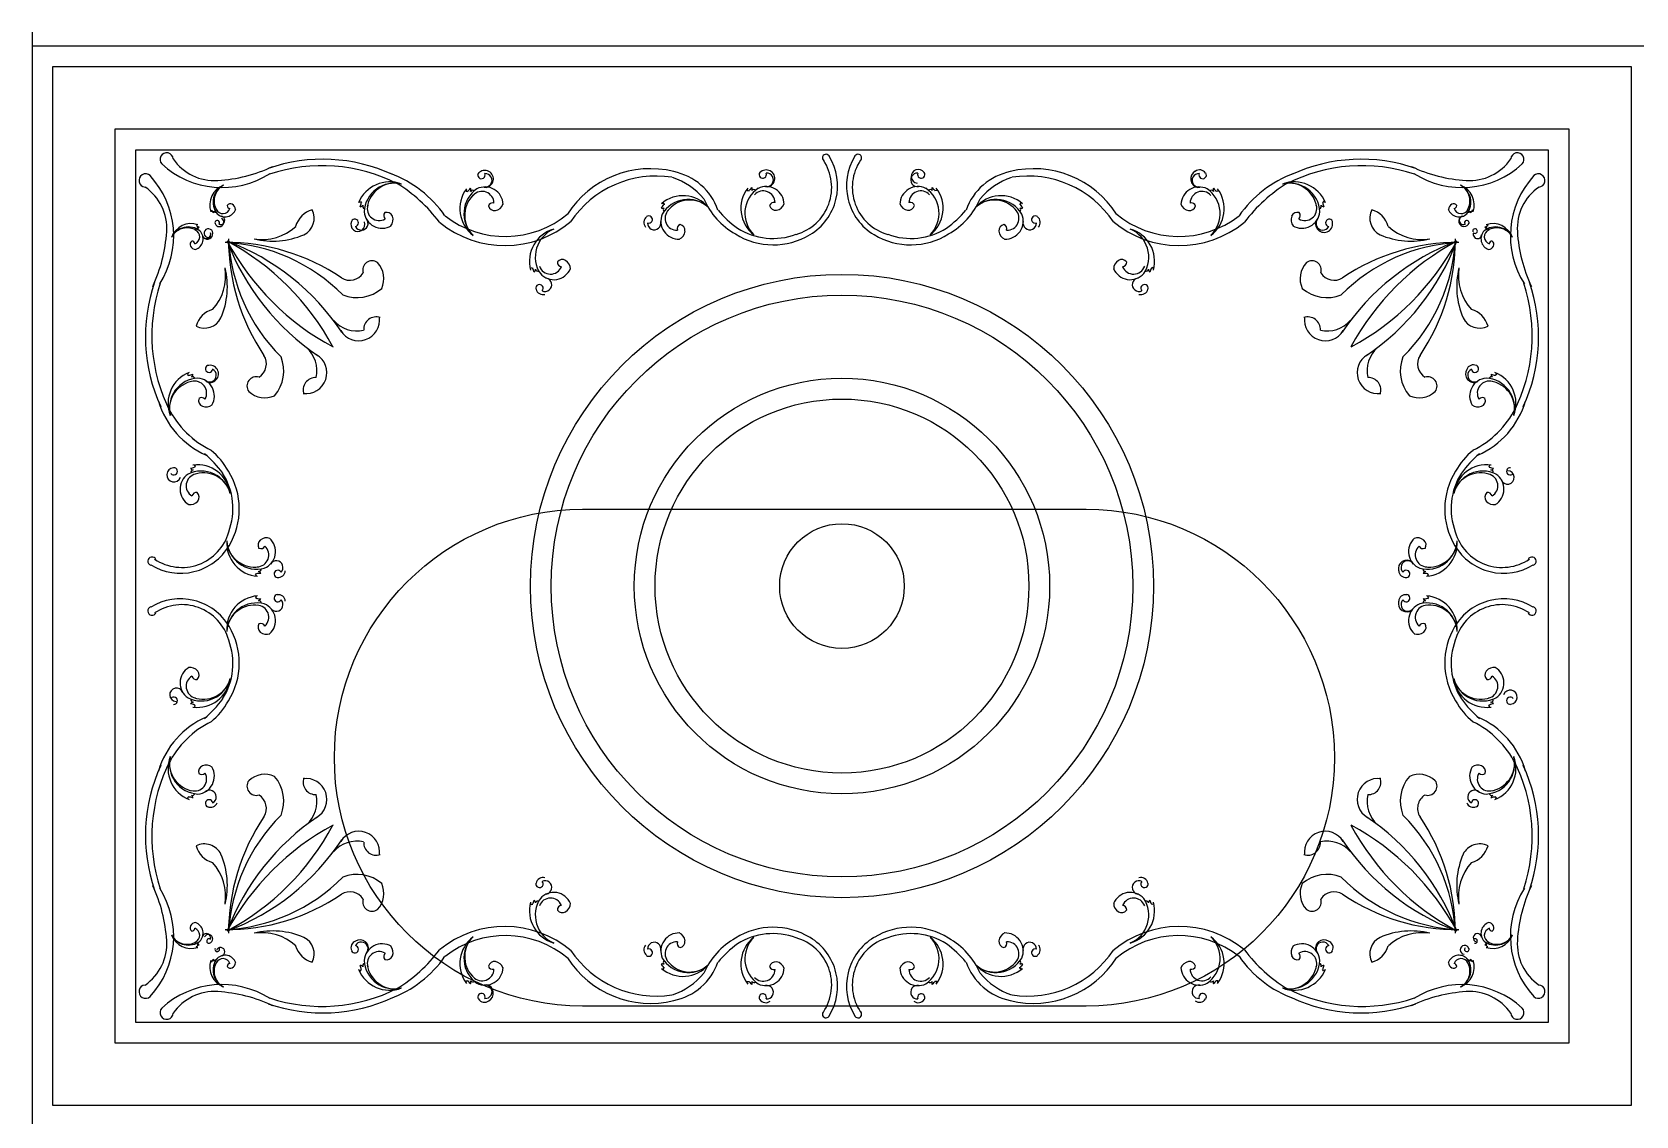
# Model space of a CAD drawing. Header units: inches. Extents: x 10.2 to 52.7, y 13.8 to 38.6.
# Drawn here: x 39.012 to 40.942, y 26.236 to 27.54 of the extents above; entities that cross this region are included whole.
import ezdxf

# ---------------------------------------------------------------- set-up
doc = ezdxf.new("R2010")
doc.units = ezdxf.units.IN
doc.header["$MEASUREMENT"] = 0
doc.layers.add('02', color=2, linetype='Continuous')

msp = doc.modelspace()

# ---------------------------------------------------------------- linework, layer by layer
at = {"layer": '02'}
for p, q in [((39.0117, 27.5398), (39.0117, 24.9068)), ((39.0117, 27.5233), (40.9617, 27.5233)), ((39.0367, 26.2483), (39.0367, 27.4983)), ((39.0367, 27.4983), (40.9367, 27.4983)), ((40.9367, 27.4983), (40.9367, 26.2483)), ((39.1117, 26.3233), (39.1117, 27.4233)), ((39.1117, 27.4233), (40.8617, 27.4233)), ((40.8617, 27.4233), (40.8617, 26.3233)), ((39.1367, 27.3983), (40.8367, 27.3983)), ((39.1367, 26.3483), (39.1367, 27.3983)), ((40.8367, 27.3983), (40.8367, 26.3483)), ((39.5341, 27.3501), (39.5342, 27.3484)), ((39.5341, 27.3501), (39.5342, 27.3484)), ((39.5342, 27.3484), (39.5363, 27.3481)), ((39.8727, 27.3509), (39.8727, 27.3492)), ((39.8727, 27.3492), (39.8749, 27.3489)), ((39.8727, 27.3492), (39.8749, 27.3489)), ((40.1007, 27.3492), (40.0986, 27.3489)), ((40.1007, 27.3492), (40.0986, 27.3489)), ((40.1008, 27.3509), (40.1007, 27.3492)), ((40.4393, 27.3484), (40.4372, 27.3481)), ((40.4393, 27.3484), (40.4372, 27.3481)), ((40.4393, 27.3501), (40.4393, 27.3484)), ((39.2269, 27.3244), (39.2273, 27.3254)), ((39.2269, 27.3244), (39.2273, 27.3254)), ((39.2273, 27.3254), (39.2286, 27.3251)), ((39.2273, 27.3254), (39.2286, 27.3251)), ((39.4055, 27.3353), (39.407, 27.3361)), ((39.407, 27.3361), (39.4083, 27.3344)), ((39.407, 27.3361), (39.4083, 27.3344)), ((39.7705, 27.3339), (39.7722, 27.3339)), ((39.7705, 27.3339), (39.7722, 27.3339)), ((39.7722, 27.3339), (39.7726, 27.3318)), ((40.2013, 27.3339), (40.2009, 27.3318)), ((40.2013, 27.3339), (40.2009, 27.3318)), ((40.203, 27.3339), (40.2013, 27.3339)), ((40.5665, 27.3361), (40.5651, 27.3344)), ((40.568, 27.3353), (40.5665, 27.3361)), ((40.568, 27.3353), (40.5665, 27.3361)), ((40.7462, 27.3254), (40.7449, 27.3251)), ((40.7462, 27.3254), (40.7449, 27.3251)), ((40.7466, 27.3244), (40.7462, 27.3254)), ((40.7466, 27.3244), (40.7462, 27.3254)), ((39.2107, 27.3081), (39.2097, 27.3078)), ((39.2107, 27.3081), (39.2097, 27.3078)), ((39.2097, 27.3078), (39.2099, 27.3064)), ((39.2097, 27.3078), (39.2099, 27.3064)), ((40.7628, 27.3081), (40.7638, 27.3078)), ((40.7628, 27.3081), (40.7638, 27.3078)), ((40.7638, 27.3078), (40.7636, 27.3064)), ((39.6119, 27.2548), (39.6125, 27.2564)), ((39.6125, 27.2564), (39.6146, 27.2559)), ((39.6125, 27.2564), (39.6146, 27.2559)), ((40.3609, 27.2564), (40.3589, 27.2559)), ((40.3609, 27.2564), (40.3589, 27.2559)), ((40.3616, 27.2548), (40.3609, 27.2564)), ((40.3616, 27.2548), (40.3609, 27.2564)), ((39.1998, 27.1295), (39.1989, 27.128)), ((39.1998, 27.1295), (39.1989, 27.128)), ((39.1989, 27.128), (39.2006, 27.1267)), ((39.1989, 27.128), (39.2006, 27.1267)), ((40.7746, 27.128), (40.7729, 27.1267)), ((40.7737, 27.1295), (40.7746, 27.128)), ((40.7737, 27.1295), (40.7746, 27.128)), ((39.2067, 27.0188), (39.2082, 27.0179)), ((39.2067, 27.0188), (39.2082, 27.0179)), ((39.2082, 27.0179), (39.2074, 27.0159)), ((39.2082, 27.0179), (39.2074, 27.0159)), ((40.7668, 27.0188), (40.7653, 27.0179)), ((40.7668, 27.0188), (40.7653, 27.0179)), ((40.7653, 27.0179), (40.7661, 27.0159)), ((40.7653, 27.0179), (40.7661, 27.0159)), ((39.2808, 26.8866), (39.282, 26.8884)), ((39.282, 26.8855), (39.2808, 26.8866)), ((39.282, 26.8855), (39.2808, 26.8866)), ((40.6927, 26.8866), (40.6915, 26.8884)), ((40.6927, 26.8866), (40.6915, 26.8884)), ((40.6915, 26.8855), (40.6927, 26.8866)), ((39.282, 26.8611), (39.2808, 26.8599)), ((39.282, 26.8611), (39.2808, 26.8599)), ((39.2808, 26.8599), (39.282, 26.8581)), ((40.6915, 26.8611), (40.6927, 26.8599)), ((40.6915, 26.8611), (40.6927, 26.8599)), ((40.6927, 26.8599), (40.6915, 26.8581)), ((40.6927, 26.8599), (40.6915, 26.8581)), ((39.2067, 26.7278), (39.2082, 26.7287)), ((39.2067, 26.7278), (39.2082, 26.7287)), ((39.2082, 26.7287), (39.2074, 26.7307)), ((40.7653, 26.7287), (40.7661, 26.7307)), ((40.7653, 26.7287), (40.7661, 26.7307)), ((40.7668, 26.7278), (40.7653, 26.7287)), ((40.7668, 26.7278), (40.7653, 26.7287)), ((39.1989, 26.6185), (39.2006, 26.6199)), ((39.1989, 26.6185), (39.2006, 26.6199)), ((39.1998, 26.6171), (39.1989, 26.6185)), ((40.7746, 26.6185), (40.7729, 26.6199)), ((40.7737, 26.6171), (40.7746, 26.6185)), ((39.6119, 26.4917), (39.6125, 26.4902)), ((39.6125, 26.4902), (39.6146, 26.4907)), ((39.6125, 26.4902), (39.6146, 26.4907)), ((40.3609, 26.4902), (40.3589, 26.4907)), ((40.3609, 26.4902), (40.3589, 26.4907)), ((40.3616, 26.4917), (40.3609, 26.4902)), ((40.3616, 26.4917), (40.3609, 26.4902)), ((39.2097, 26.4388), (39.2099, 26.4401)), ((39.2097, 26.4388), (39.2099, 26.4401)), ((39.2107, 26.4385), (39.2097, 26.4388)), ((39.2107, 26.4385), (39.2097, 26.4388)), ((40.7628, 26.4385), (40.7638, 26.4388)), ((40.7638, 26.4388), (40.7636, 26.4401)), ((39.2269, 26.4222), (39.2273, 26.4212)), ((39.2269, 26.4222), (39.2273, 26.4212)), ((39.2273, 26.4212), (39.2286, 26.4214)), ((39.2273, 26.4212), (39.2286, 26.4214)), ((39.7705, 26.4127), (39.7722, 26.4126)), ((39.7705, 26.4127), (39.7722, 26.4126)), ((39.7722, 26.4126), (39.7726, 26.4147)), ((39.7722, 26.4126), (39.7726, 26.4147)), ((40.2013, 26.4126), (40.2009, 26.4147)), ((40.2013, 26.4126), (40.2009, 26.4147)), ((40.203, 26.4127), (40.2013, 26.4126)), ((40.203, 26.4127), (40.2013, 26.4126)), ((40.7462, 26.4212), (40.7449, 26.4214)), ((40.7462, 26.4212), (40.7449, 26.4214)), ((40.7466, 26.4222), (40.7462, 26.4212)), ((40.7466, 26.4222), (40.7462, 26.4212)), ((39.4055, 26.4113), (39.407, 26.4105)), ((39.407, 26.4105), (39.4083, 26.4121)), ((39.407, 26.4105), (39.4083, 26.4121)), ((39.5341, 26.3965), (39.5342, 26.3982)), ((39.5341, 26.3965), (39.5342, 26.3982)), ((39.5342, 26.3982), (39.5363, 26.3984)), ((39.5342, 26.3982), (39.5363, 26.3984)), ((39.8727, 26.3973), (39.8749, 26.3976)), ((39.8727, 26.3973), (39.8749, 26.3976)), ((39.8727, 26.3956), (39.8727, 26.3973)), ((39.8727, 26.3956), (39.8727, 26.3973)), ((40.1007, 26.3973), (40.0986, 26.3976)), ((40.1007, 26.3973), (40.0986, 26.3976)), ((40.1008, 26.3956), (40.1007, 26.3973)), ((40.1008, 26.3956), (40.1007, 26.3973)), ((40.4393, 26.3982), (40.4372, 26.3984)), ((40.4393, 26.3982), (40.4372, 26.3984)), ((40.4393, 26.3965), (40.4393, 26.3982)), ((40.5665, 26.4105), (40.5651, 26.4121)), ((40.5665, 26.4105), (40.5651, 26.4121)), ((40.568, 26.4113), (40.5665, 26.4105)), ((40.568, 26.4113), (40.5665, 26.4105)), ((40.8367, 26.3483), (39.1367, 26.3483)), ((40.8617, 26.3233), (39.1117, 26.3233)), ((40.9367, 26.2483), (39.0367, 26.2483))]:
    msp.add_line(p, q, dxfattribs=at)
msp.add_lwpolyline([(39.6745, 26.9657), (40.2806, 26.9657, -1), (40.2806, 26.368), (39.6745, 26.368, -1)], format="xyb", close=True, dxfattribs=at)
for radius in [0.375, 0.35, 0.25, 0.225, 0.075]:
    msp.add_circle((39.9867, 26.8733), radius, dxfattribs=at)
for centre, radius, start, end in [((39.1737, 27.3866), 0.00798, 5.1114, 222.7848), ((39.2405, 27.46), 0.1072, 227.3499, 302.572), ((39.2314, 27.4215), 0.0604, 214.5159, 273.7015), ((39.2244, 27.5414), 0.1805, 273.4758, 295.2044), ((39.3617, 27.186), 0.2008, 65.2311, 109.123), ((39.3606, 27.1786), 0.2005, 62.996, 108.3631), ((39.9155, 27.353), 0.0588, 285.883, 33.8723), ((39.9131, 27.3546), 0.0683, 301.0212, 31.5471), ((39.9675, 27.3884), 0.00437, 15.249, 232.0953), ((40.0604, 27.3546), 0.0683, 148.4529, 238.9788), ((40.0579, 27.353), 0.0588, 146.1277, 254.117), ((40.006, 27.3884), 0.00437, 307.9047, 164.751), ((40.6129, 27.1786), 0.2005, 71.6369, 117.004), ((40.6118, 27.186), 0.2008, 70.877, 114.7689), ((40.7491, 27.5414), 0.1805, 244.7956, 266.5242), ((40.733, 27.46), 0.1072, 237.428, 312.6501), ((40.742, 27.4215), 0.0604, 266.2985, 325.4841), ((40.7997, 27.3866), 0.00798, 317.2152, 174.8886), ((39.1484, 27.3613), 0.00798, 47.2152, 264.8886), ((39.075, 27.2945), 0.1072, 327.428, 42.6501), ((39.4421, 27.3194), 0.0402, 68.9184, 158.3911), ((39.397, 27.2417), 0.1358, 34.5997, 70.1859), ((39.5568, 27.3631), 0.0103, 280.3748, 147.6406), ((39.5526, 27.3678), 0.00443, 145.3293, 22.854), ((39.5573, 27.3614), 0.00811, 260.2147, 94.4041), ((39.756, 27.2571), 0.1183, 76.2029, 147.4914), ((39.7627, 27.2435), 0.1231, 81.0158, 146.4788), ((39.7567, 27.2871), 0.0821, 39.2798, 71.5947), ((39.7701, 27.3019), 0.0714, 19.4174, 78.6209), ((39.8955, 27.3637), 0.0103, 279.676, 146.7812), ((39.8914, 27.3684), 0.00443, 144.6305, 22.1552), ((39.896, 27.362), 0.00811, 259.5159, 93.7053), ((40.0775, 27.362), 0.00811, 86.2947, 280.4841), ((40.0785, 27.3662), 0.00842, 33.2594, 260.4093), ((40.0821, 27.3684), 0.00443, 157.8448, 35.3695), ((40.2034, 27.3019), 0.0714, 101.3791, 160.5826), ((40.2167, 27.2871), 0.0821, 108.4053, 140.7202), ((40.2175, 27.2571), 0.1183, 32.5086, 103.7971), ((40.2108, 27.2435), 0.1231, 33.5212, 98.9842), ((40.4167, 27.3631), 0.0103, 116.838, 259.6252), ((40.4162, 27.3614), 0.00811, 85.5959, 279.7853), ((40.4172, 27.3656), 0.00842, 32.5606, 127.7067), ((40.4209, 27.3678), 0.00443, 157.146, 34.6707), ((40.5765, 27.2417), 0.1358, 109.8141, 145.4003), ((40.5313, 27.3194), 0.0402, 21.6089, 111.0816), ((40.8985, 27.2945), 0.1072, 137.3499, 212.572), ((40.825, 27.3613), 0.00798, 275.1114, 132.7848), ((39.1135, 27.3036), 0.0604, 356.2985, 55.4841), ((39.2507, 27.3318), 0.0251, 109.7278, 199.2004), ((39.2524, 27.3352), 0.0227, 116.6836, 217.667), ((39.2521, 27.3367), 0.0213, 121.3936, 211.4163), ((39.4477, 27.3217), 0.0363, 75.8743, 176.8577), ((39.4489, 27.3239), 0.0342, 80.5842, 170.6069), ((39.354, 27.1995), 0.1855, 36.9736, 58.6177), ((39.5669, 27.3273), 0.0402, 143.3753, 232.8479), ((39.5679, 27.3214), 0.0363, 124.9087, 225.892), ((39.5667, 27.3192), 0.0342, 131.1594, 221.1821), ((39.5312, 27.357), 0.00974, 298.9006, 329.3899), ((39.5353, 27.3499), 0.00472, 338.7574, 26.0082), ((39.5423, 27.3463), 0.00317, 52.6486, 143.615), ((39.5535, 27.3338), 0.0143, 1.3738, 138.4361), ((39.557, 27.3318), 0.0217, 1.4373, 116.9056), ((39.7954, 27.3027), 0.0402, 40.9858, 130.4584), ((39.9016, 27.3743), 0.0885, 203.3846, 240.9244), ((39.9052, 27.3278), 0.0402, 142.6764, 232.1491), ((39.9061, 27.3218), 0.0363, 124.2098, 225.1932), ((39.8698, 27.3579), 0.00974, 298.2018, 328.6911), ((39.8739, 27.3508), 0.00472, 338.0586, 25.3094), ((39.8808, 27.3471), 0.00317, 51.9498, 142.9162), ((39.8918, 27.3344), 0.0143, 0.675, 137.7373), ((39.8953, 27.3323), 0.0217, 0.7385, 116.2068), ((40.0782, 27.3323), 0.0217, 63.7932, 179.2615), ((40.0816, 27.3344), 0.0143, 42.2627, 179.325), ((40.0673, 27.3218), 0.0363, 314.8068, 55.7902), ((40.0927, 27.3471), 0.00317, 37.0838, 128.0502), ((40.0683, 27.3278), 0.0402, 307.8509, 37.3236), ((40.0996, 27.3508), 0.00472, 154.6906, 201.9414), ((40.1036, 27.3579), 0.00974, 211.3089, 241.7982), ((40.0719, 27.3743), 0.0885, 299.0756, 336.6154), ((40.1781, 27.3027), 0.0402, 49.5416, 139.0142), ((40.4165, 27.3318), 0.0217, 63.0944, 178.5627), ((40.42, 27.3338), 0.0143, 41.5639, 178.6262), ((40.4056, 27.3214), 0.0363, 314.108, 55.0913), ((40.4312, 27.3463), 0.00317, 36.385, 127.3514), ((40.4066, 27.3273), 0.0402, 307.1521, 36.6247), ((40.4382, 27.3499), 0.00472, 153.9918, 201.2426), ((40.4423, 27.357), 0.00974, 210.6101, 241.0994), ((40.6194, 27.1995), 0.1855, 121.3823, 143.0264), ((40.5258, 27.3217), 0.0363, 3.1423, 104.1257), ((40.5245, 27.3239), 0.0342, 9.3931, 99.4158), ((40.721, 27.3352), 0.0227, 322.333, 63.3164), ((40.7228, 27.3318), 0.0251, 340.7996, 70.2722), ((40.7214, 27.3367), 0.0213, 328.5837, 58.6064), ((40.86, 27.3036), 0.0604, 124.5159, 183.7015), ((39.2239, 27.3208), 0.00609, 13.1858, 43.6751), ((39.2276, 27.3242), 0.00295, 316.5675, 3.8183), ((39.2325, 27.3251), 0.00198, 198.9607, 289.927), ((39.2415, 27.3304), 0.00896, 204.1396, 341.2019), ((39.244, 27.331), 0.0136, 225.6701, 341.1383), ((39.2506, 27.3283), 0.00484, 64.0247, 145.8695), ((39.2501, 27.3311), 0.00352, 181.5349, 266.9142), ((39.2494, 27.3261), 0.0073, 2.3161, 62.7787), ((39.3565, 27.2985), 0.0285, 105.2551, 164.7449), ((39.329, 27.316), 0.0224, 296.5651, 26.5651), ((39.3981, 27.3341), 0.00974, 332.3764, 2.8657), ((39.4063, 27.3343), 0.00472, 275.7581, 323.0089), ((39.413, 27.3303), 0.00317, 158.1513, 249.1177), ((39.4331, 27.3255), 0.0217, 184.8607, 300.329), ((39.4295, 27.3274), 0.0143, 163.3302, 300.3925), ((39.4407, 27.3191), 0.00562, 140.7256, 226.1049), ((39.4383, 27.3152), 0.00775, 23.2153, 105.0601), ((39.5813, 27.4115), 0.1176, 231.9695, 310.0445), ((39.5664, 27.3287), 0.00562, 75.6614, 161.0408), ((39.5685, 27.3328), 0.00775, 196.7062, 278.551), ((39.5676, 27.3366), 0.0117, 279.797, 340.2596), ((39.7903, 27.3123), 0.0217, 156.9281, 272.3964), ((39.7634, 27.3364), 0.00974, 304.4438, 334.9331), ((39.7707, 27.3327), 0.00472, 247.8255, 295.0763), ((39.8014, 27.3021), 0.0363, 47.9417, 148.925), ((39.7747, 27.326), 0.00317, 130.2187, 221.1851), ((39.788, 27.3157), 0.0143, 135.3976, 272.4599), ((39.8035, 27.3035), 0.0342, 52.6516, 142.6743), ((39.9425, 27.4144), 0.1375, 220.1907, 233.5591), ((39.9047, 27.3292), 0.00562, 74.9626, 160.3419), ((39.9068, 27.3332), 0.00775, 196.0074, 277.8522), ((39.9061, 27.3371), 0.0117, 279.0982, 339.5608), ((40.0674, 27.3371), 0.0117, 200.4392, 260.9018), ((40.0666, 27.3332), 0.00775, 262.1478, 343.9926), ((40.0688, 27.3292), 0.00562, 19.6581, 105.0374), ((40.0309, 27.4144), 0.1375, 306.4409, 319.8093), ((40.1721, 27.3021), 0.0363, 31.075, 132.0583), ((40.17, 27.3035), 0.0342, 37.3257, 127.3484), ((40.1832, 27.3123), 0.0217, 267.6036, 23.0719), ((40.1855, 27.3157), 0.0143, 267.5401, 44.6024), ((40.1987, 27.326), 0.00317, 318.8149, 49.7813), ((40.2028, 27.3327), 0.00472, 244.9237, 292.1745), ((40.2101, 27.3364), 0.00974, 205.0669, 235.5562), ((40.3922, 27.4115), 0.1176, 229.9555, 308.0305), ((40.4058, 27.3366), 0.0117, 199.7404, 260.203), ((40.405, 27.3328), 0.00775, 261.449, 343.2938), ((40.4071, 27.3287), 0.00562, 18.9592, 104.3386), ((40.5351, 27.3152), 0.00775, 74.9399, 156.7847), ((40.5404, 27.3255), 0.0217, 239.671, 355.1393), ((40.544, 27.3274), 0.0143, 239.6075, 16.6698), ((40.5328, 27.3191), 0.00562, 313.8951, 39.2744), ((40.5605, 27.3303), 0.00317, 290.8823, 21.8487), ((40.5672, 27.3343), 0.00472, 216.9911, 264.2419), ((40.5754, 27.3341), 0.00974, 177.1343, 207.6236), ((40.6444, 27.316), 0.0224, 153.4349, 243.4349), ((40.6169, 27.2985), 0.0285, 15.2551, 74.7449), ((40.7295, 27.331), 0.0136, 198.8617, 314.3299), ((40.7241, 27.3261), 0.0073, 117.2213, 177.6839), ((40.7228, 27.3283), 0.00484, 34.1305, 115.9753), ((40.7233, 27.3311), 0.00352, 273.0858, 358.4651), ((40.732, 27.3304), 0.00896, 198.7981, 335.8604), ((40.741, 27.3251), 0.00198, 250.073, 341.0393), ((40.7458, 27.3242), 0.00295, 176.1817, 223.4325), ((40.7496, 27.3208), 0.00609, 136.3249, 166.8142), ((39.2032, 27.2843), 0.0251, 70.7996, 160.2722), ((39.1998, 27.2826), 0.0227, 52.333, 153.3164), ((39.1983, 27.2829), 0.0213, 58.5837, 148.6064), ((39.2046, 27.2935), 0.00896, 288.7981, 65.8604), ((39.204, 27.2911), 0.0136, 288.8617, 44.3299), ((39.2142, 27.3112), 0.00609, 226.3249, 256.8142), ((39.2108, 27.3074), 0.00295, 266.1817, 313.4325), ((39.21, 27.3026), 0.00198, 340.073, 71.0393), ((39.224, 27.2978), 0.00526, 339.7176, 310.3606), ((39.2346, 27.3104), 0.00277, 319.7216, 197.2464), ((39.2372, 27.311), 0.00526, 195.1363, 62.2699), ((39.2386, 27.3133), 0.00507, 248.1716, 82.361), ((39.2884, 27.3507), 0.0605, 261.1393, 312.2592), ((39.404, 27.3083), 0.00842, 154.3269, 21.3034), ((39.4002, 27.3103), 0.00443, 278.9123, 156.437), ((39.4081, 27.3096), 0.00811, 207.3622, 41.5516), ((39.4346, 27.3139), 0.0117, 321.5067, 21.9693), ((39.5808, 27.4062), 0.1233, 230.4307, 310.4015), ((39.6507, 27.2641), 0.0402, 105.7698, 195.2424), ((39.6538, 27.2693), 0.0363, 112.7256, 213.709), ((39.7565, 27.3108), 0.00842, 126.3943, 221.5404), ((39.7541, 27.3143), 0.00443, 250.9797, 128.5044), ((39.7607, 27.31), 0.00811, 179.4296, 13.619), ((39.7939, 27.3031), 0.00562, 112.7929, 198.1723), ((39.79, 27.3008), 0.00775, 355.2827, 77.1275), ((39.9036, 27.3718), 0.0803, 237.8234, 290.3945), ((40.0698, 27.3718), 0.0803, 249.6055, 302.1766), ((40.1834, 27.3008), 0.00775, 102.8725, 184.7173), ((40.1795, 27.3031), 0.00562, 341.8277, 67.2071), ((40.2127, 27.31), 0.00811, 166.381, 0.5704), ((40.2194, 27.3143), 0.00443, 51.4956, 289.0203), ((40.217, 27.3108), 0.00842, 318.4596, 53.6057), ((40.3926, 27.4062), 0.1233, 229.5985, 309.5693), ((40.3228, 27.2641), 0.0402, 344.7576, 74.2302), ((40.3197, 27.2693), 0.0363, 326.291, 67.2744), ((40.5389, 27.3139), 0.0117, 158.0307, 218.4933), ((40.5671, 27.3091), 0.0103, 158.6085, 25.6006), ((40.5654, 27.3096), 0.00811, 138.4484, 332.6378), ((40.5733, 27.3103), 0.00443, 23.563, 261.0877), ((40.6851, 27.3507), 0.0605, 227.7408, 278.8607), ((40.7355, 27.3124), 0.00641, 117.7991, 344.9206), ((40.7349, 27.3133), 0.00507, 97.639, 291.8284), ((40.7389, 27.3104), 0.00277, 342.7536, 220.2784), ((40.7488, 27.3004), 0.00277, 229.7216, 200.3527), ((40.7695, 27.2911), 0.0136, 135.6701, 251.1383), ((40.7736, 27.2826), 0.0227, 26.6836, 127.667), ((40.7689, 27.2935), 0.00896, 114.1396, 251.2019), ((40.7593, 27.3112), 0.00609, 283.1858, 313.6751), ((40.7627, 27.3074), 0.00295, 226.5675, 273.8183), ((40.7635, 27.3026), 0.00198, 108.9607, 199.927), ((40.7703, 27.2843), 0.0251, 19.7278, 109.2004), ((40.7752, 27.2829), 0.0213, 31.3936, 121.4163), ((38.9936, 27.3106), 0.1805, 334.7956, 356.5242), ((39.2068, 27.2844), 0.00484, 124.1305, 205.9753), ((39.2089, 27.2856), 0.0073, 207.2213, 267.6839), ((39.204, 27.2849), 0.00352, 3.0858, 88.4651), ((39.2217, 27.2964), 0.00507, 187.639, 21.8284), ((39.2227, 27.297), 0.00641, 207.7991, 350.5863), ((39.2448, 27.0379), 0.2489, 55.9537, 90.1591), ((39.2335, 27.0724), 0.2146, 44.7755, 87.1811), ((39.5216, 27.4359), 0.312, 208.2348, 241.7652), ((39.0991, 27.0134), 0.312, 28.2348, 61.7652), ((39.1455, 27.0194), 0.2873, 33.6695, 69.3701), ((39.5156, 27.3895), 0.2873, 200.6299, 236.3305), ((39.4971, 27.2902), 0.2489, 179.8409, 214.0463), ((39.4626, 27.3015), 0.2146, 182.8189, 225.2245), ((39.3015, 27.3835), 0.0952, 256.3287, 293.1986), ((39.7861, 27.3013), 0.0117, 293.5741, 354.0367), ((39.904, 27.3692), 0.0854, 237.8344, 301.1869), ((40.0695, 27.3692), 0.0854, 238.8131, 302.1656), ((40.1873, 27.3013), 0.0117, 185.9633, 246.4259), ((40.7399, 27.0724), 0.2146, 92.8189, 135.2245), ((40.828, 27.0194), 0.2873, 110.6299, 146.3305), ((40.7287, 27.0379), 0.2489, 89.8409, 124.0463), ((40.4519, 27.4359), 0.312, 298.2348, 331.7652), ((40.8743, 27.0134), 0.312, 118.2348, 151.7652), ((40.4579, 27.3895), 0.2873, 303.6695, 339.3701), ((40.6719, 27.3835), 0.0952, 246.8014, 283.6713), ((40.5109, 27.3015), 0.2146, 314.7755, 357.1811), ((40.4763, 27.2902), 0.2489, 325.9537, 0.1591), ((40.7517, 27.2964), 0.00507, 158.1716, 352.361), ((40.7646, 27.2856), 0.0073, 272.3161, 332.7787), ((40.7695, 27.2849), 0.00352, 91.5349, 176.9142), ((40.7667, 27.2844), 0.00484, 334.0247, 55.8695), ((40.9799, 27.3106), 0.1805, 183.4758, 205.2044), ((39.421, 27.2534), 0.0112, 54.3447, 197.4748), ((39.4067, 27.243), 0.0285, 335.6546, 43.0347), ((39.6502, 27.2584), 0.00775, 60.0667, 141.9115), ((39.6497, 27.263), 0.00562, 177.5769, 262.9562), ((39.648, 27.2551), 0.0117, 358.3581, 58.8207), ((40.3255, 27.2551), 0.0117, 121.1793, 181.6419), ((40.3233, 27.2584), 0.00775, 38.0885, 119.9333), ((40.3238, 27.263), 0.00562, 277.0438, 2.4231), ((40.5667, 27.243), 0.0285, 136.9653, 204.3454), ((40.5524, 27.2534), 0.0112, 342.5252, 125.6553), ((39.1843, 27.2467), 0.0605, 317.7408, 8.8607), ((39.1516, 27.2335), 0.0952, 336.8014, 13.6713), ((39.3943, 27.2602), 0.019, 237.7111, 327.7111), ((39.6066, 27.2495), 0.00974, 9.2277, 39.717), ((39.613, 27.2545), 0.00472, 312.6095, 359.8603), ((39.6208, 27.2553), 0.00317, 195.0027, 285.969), ((39.6358, 27.2629), 0.0143, 200.1815, 337.2439), ((39.6398, 27.2636), 0.0217, 221.712, 337.1803), ((39.6293, 27.2358), 0.00811, 244.2136, 78.4029), ((40.3337, 27.2636), 0.0217, 202.8197, 318.288), ((40.3377, 27.2629), 0.0143, 202.7561, 339.8185), ((40.3442, 27.2358), 0.00811, 101.5971, 295.7864), ((40.3527, 27.2553), 0.00317, 254.031, 344.9973), ((40.3604, 27.2545), 0.00472, 180.1397, 227.3905), ((40.3669, 27.2495), 0.00974, 140.283, 170.7723), ((40.5792, 27.2602), 0.019, 212.2889, 302.2889), ((40.8219, 27.2335), 0.0952, 166.3287, 203.1986), ((40.7892, 27.2467), 0.0605, 171.1393, 222.2592), ((39.349, 27.1733), 0.2008, 160.877, 204.7689), ((39.3564, 27.1744), 0.2005, 161.6369, 207.004), ((39.4029, 27.2664), 0.0461, 248.3809, 310.3084), ((39.6226, 27.2316), 0.00443, 315.7636, 193.2884), ((39.6268, 27.2323), 0.00842, 191.1783, 286.3244), ((40.3466, 27.2323), 0.00842, 253.6756, 348.8217), ((40.3509, 27.2316), 0.00443, 346.7116, 224.2364), ((40.5706, 27.2664), 0.0461, 229.6916, 291.6191), ((40.6171, 27.1744), 0.2005, 332.996, 18.3631), ((40.6245, 27.1733), 0.2008, 335.2311, 19.123), ((39.2366, 27.1785), 0.0285, 105.2551, 164.7449), ((40.7369, 27.1785), 0.0285, 15.2551, 74.7449), ((39.2191, 27.206), 0.0224, 243.4349, 333.4349), ((39.4026, 27.2173), 0.037, 221.0287, 282.9562), ((39.405, 27.1935), 0.0251, 210.5088, 7.8889), ((39.4259, 27.1821), 0.015, 70.56, 183.1798), ((40.5476, 27.1821), 0.015, 356.8202, 109.44), ((40.5685, 27.1935), 0.0251, 172.1111, 329.4912), ((40.5709, 27.2173), 0.037, 257.0438, 318.9713), ((40.7544, 27.206), 0.0224, 206.5651, 296.5651), ((39.2748, 27.1407), 0.019, 302.2889, 32.2889), ((39.2686, 27.1321), 0.0461, 319.6916, 21.6191), ((39.3415, 27.13), 0.0251, 262.1111, 59.4912), ((39.3177, 27.1324), 0.037, 347.0438, 48.9713), ((40.6319, 27.13), 0.0251, 120.5088, 277.8889), ((40.6558, 27.1324), 0.037, 131.0287, 192.9562), ((40.7049, 27.1321), 0.0461, 158.3809, 220.3084), ((40.6986, 27.1407), 0.019, 147.7111, 237.7111), ((39.2156, 27.0929), 0.0402, 111.6089, 201.0816), ((39.2009, 27.1369), 0.00974, 267.1343, 297.6236), ((39.2007, 27.1287), 0.00472, 306.9911, 354.2419), ((39.2254, 27.1269), 0.00811, 228.4484, 62.6378), ((39.2248, 27.1348), 0.00443, 113.563, 351.0877), ((39.2259, 27.1286), 0.0103, 248.6085, 115.8414), ((40.7476, 27.1286), 0.0103, 148.6043, 291.3915), ((40.7467, 27.131), 0.00842, 64.3269, 159.4731), ((40.7481, 27.1269), 0.00811, 117.3622, 311.5516), ((40.7487, 27.1348), 0.00443, 188.9123, 66.437), ((40.7726, 27.1369), 0.00974, 242.3764, 272.8657), ((40.7728, 27.1287), 0.00472, 185.7581, 233.0089), ((40.7578, 27.0929), 0.0402, 338.9184, 68.3911), ((39.2134, 27.0873), 0.0363, 93.1423, 194.1257), ((39.2111, 27.0861), 0.0342, 99.3931, 189.4158), ((39.2047, 27.122), 0.00317, 20.8823, 111.8487), ((39.2076, 27.1055), 0.0143, 329.6075, 106.6698), ((39.2095, 27.1019), 0.0217, 329.671, 85.1393), ((39.2816, 27.114), 0.0112, 72.5252, 215.6553), ((39.292, 27.1283), 0.0285, 226.9653, 294.3454), ((39.353, 27.1091), 0.015, 86.8202, 199.44), ((40.6205, 27.1091), 0.015, 340.56, 93.1798), ((40.6815, 27.1283), 0.0285, 245.6546, 313.0347), ((40.6918, 27.114), 0.0112, 324.3447, 107.4748), ((40.764, 27.1019), 0.0217, 94.8607, 210.329), ((40.7658, 27.1055), 0.0143, 73.3302, 210.3925), ((40.7601, 27.0873), 0.0363, 345.8743, 86.8577), ((40.7688, 27.122), 0.00317, 68.1513, 159.1177), ((40.7623, 27.0861), 0.0342, 350.5842, 80.6069), ((39.262, 27.1247), 0.1022, 196.3948, 246.5789), ((39.2199, 27.0967), 0.00775, 164.9399, 246.7847), ((39.2159, 27.0944), 0.00562, 43.8951, 129.2744), ((39.2212, 27.1004), 0.0117, 248.0307, 308.4933), ((40.7523, 27.1004), 0.0117, 231.5067, 291.9693), ((40.7115, 27.1247), 0.1022, 293.4211, 343.6052), ((40.7575, 27.0944), 0.00562, 50.7256, 136.1049), ((40.7536, 27.0967), 0.00775, 293.2153, 15.0601), ((39.2774, 27.1387), 0.1137, 206.9656, 243.8017), ((40.6961, 27.1387), 0.1137, 296.1983, 333.0344), ((39.1707, 26.9684), 0.0885, 65.4795, 66.6154), ((40.8028, 26.9684), 0.0885, 113.3846, 114.5205), ((39.1306, 26.9275), 0.1375, 36.4409, 49.8093), ((39.1707, 26.9684), 0.0885, 29.0756, 50.375), ((40.8028, 26.9684), 0.0885, 129.625, 150.9244), ((40.8429, 26.9275), 0.1375, 130.1907, 143.5591), ((39.1824, 27.007), 0.00842, 93.3624, 340.6234), ((39.1823, 27.0113), 0.00443, 217.9478, 95.4725), ((39.2153, 26.9753), 0.0363, 14.9098, 115.8931), ((39.2021, 27.0247), 0.00974, 271.4119, 301.9012), ((39.2063, 27.0176), 0.00472, 214.7936, 262.0444), ((39.206, 27.0098), 0.00317, 97.1868, 188.1532), ((39.2106, 26.979), 0.0402, 7.9539, 97.4265), ((39.1758, 26.966), 0.0854, 328.8131, 32.1656), ((40.7977, 26.966), 0.0854, 147.8344, 211.1869), ((40.7629, 26.979), 0.0402, 82.5735, 172.0461), ((40.7582, 26.9753), 0.0363, 64.1069, 165.0902), ((40.7713, 27.0247), 0.00974, 238.0988, 268.5881), ((40.7672, 27.0176), 0.00472, 277.9556, 325.2064), ((40.7675, 27.0098), 0.00317, 351.8468, 82.8132), ((40.7879, 27.004), 0.00811, 199.4129, 86.6206), ((40.7912, 27.0113), 0.00443, 84.5275, 322.0522), ((39.2116, 26.9899), 0.0217, 123.8962, 239.3645), ((39.2115, 26.994), 0.0143, 102.3657, 239.428), ((39.2178, 26.9753), 0.0342, 19.6197, 109.6424), ((39.1732, 26.9664), 0.0803, 339.6055, 32.1766), ((40.8003, 26.9664), 0.0803, 147.8234, 200.3945), ((40.7556, 26.9753), 0.0342, 70.3576, 160.3803), ((40.762, 26.994), 0.0143, 300.572, 77.6343), ((40.7619, 26.9899), 0.0217, 300.6355, 56.1038), ((39.2021, 26.9829), 0.0117, 260.5422, 321.0048), ((39.2096, 26.9802), 0.00562, 79.761, 165.1404), ((39.2051, 26.9803), 0.00775, 322.2508, 44.0956), ((40.7684, 26.9803), 0.00775, 135.9044, 217.7492), ((40.7714, 26.9829), 0.0117, 218.9952, 279.4578), ((40.7638, 26.9802), 0.00562, 14.8596, 100.239), ((39.192, 26.9545), 0.0588, 236.1277, 344.117), ((40.7815, 26.9545), 0.0588, 195.883, 303.8723), ((39.1904, 26.957), 0.0683, 238.4529, 328.9788), ((39.2863, 26.9252), 0.0402, 176.2425, 265.7151), ((39.2799, 26.9303), 0.0342, 187.9083, 277.931), ((39.2824, 26.9298), 0.0363, 183.1983, 284.1817), ((39.2824, 26.9107), 0.0143, 270.6543, 47.7166), ((39.2914, 26.9228), 0.00775, 130.5394, 212.3842), ((39.287, 26.9239), 0.00562, 248.0496, 333.4289), ((39.2938, 26.9196), 0.0117, 68.8308, 129.2934), ((39.2831, 26.9147), 0.0217, 292.1848, 47.653), ((40.6904, 26.9147), 0.0217, 132.347, 247.8152), ((40.6797, 26.9196), 0.0117, 50.7066, 111.1692), ((40.6911, 26.9107), 0.0143, 132.2834, 269.3457), ((40.6865, 26.9239), 0.00562, 206.5711, 291.9504), ((40.6911, 26.9298), 0.0363, 255.8183, 356.8017), ((40.6821, 26.9228), 0.00775, 327.6158, 49.4606), ((40.6935, 26.9303), 0.0342, 262.069, 352.0917), ((40.6872, 26.9252), 0.0402, 274.2849, 3.7575), ((40.7831, 26.957), 0.0683, 211.0212, 301.5471), ((39.1561, 26.9032), 0.00509, 23.6026, 252.3845), ((39.3057, 26.8956), 0.00811, 314.6863, 148.8757), ((40.6668, 26.8941), 0.0103, 51.2844, 194.0716), ((40.6678, 26.8956), 0.00811, 31.1243, 225.3137), ((40.8174, 26.9032), 0.00509, 287.6155, 156.3974), ((39.2853, 26.8787), 0.00974, 79.7005, 110.1898), ((39.2845, 26.8941), 0.00317, 265.4754, 356.4417), ((39.2827, 26.8865), 0.00472, 23.0822, 70.333), ((39.3075, 26.8879), 0.00443, 26.2363, 263.7611), ((39.3082, 26.8921), 0.00842, 261.651, 356.7971), ((40.6653, 26.8921), 0.00842, 183.2029, 278.349), ((40.666, 26.8879), 0.00443, 276.2389, 153.7637), ((40.689, 26.8941), 0.00317, 183.5583, 274.5246), ((40.6908, 26.8865), 0.00472, 109.667, 156.9178), ((40.6882, 26.8787), 0.00974, 69.8102, 100.2995), ((39.1904, 26.7896), 0.0683, 31.0212, 121.5471), ((39.2863, 26.8214), 0.0402, 94.2849, 183.7575), ((39.2853, 26.8678), 0.00974, 249.8102, 280.2995), ((39.2827, 26.8601), 0.00472, 289.667, 336.9178), ((39.3057, 26.851), 0.00811, 211.1243, 45.3137), ((39.3075, 26.8587), 0.00443, 96.2389, 333.7637), ((39.3082, 26.8545), 0.00842, 3.2029, 98.349), ((40.6653, 26.8545), 0.00842, 81.651, 176.7971), ((40.6678, 26.851), 0.00811, 134.6863, 328.8757), ((40.666, 26.8587), 0.00443, 206.2363, 83.7611), ((40.6882, 26.8678), 0.00974, 259.7005, 290.1898), ((40.6908, 26.8601), 0.00472, 203.0822, 250.333), ((40.6872, 26.8214), 0.0402, 356.2425, 85.7151), ((40.7831, 26.7896), 0.0683, 58.4529, 148.9788), ((39.1561, 26.8433), 0.00509, 107.6155, 336.3974), ((39.192, 26.7921), 0.0588, 15.883, 123.8723), ((39.2799, 26.8162), 0.0342, 82.069, 172.0917), ((39.2824, 26.8167), 0.0363, 75.8183, 176.8017), ((39.2824, 26.8358), 0.0143, 312.2834, 89.3457), ((39.2845, 26.8525), 0.00317, 3.5583, 94.5246), ((39.2831, 26.8318), 0.0217, 312.347, 67.8152), ((40.6668, 26.8525), 0.0103, 165.9284, 308.7156), ((40.6904, 26.8318), 0.0217, 112.1848, 227.653), ((40.6911, 26.8358), 0.0143, 90.6543, 227.7166), ((40.6911, 26.8167), 0.0363, 3.1983, 104.1817), ((40.689, 26.8525), 0.00317, 85.4754, 176.4417), ((40.6935, 26.8162), 0.0342, 7.9083, 97.931), ((40.7815, 26.7921), 0.0588, 56.1277, 164.117), ((40.8174, 26.8433), 0.00509, 203.6026, 72.3845), ((39.1758, 26.7806), 0.0854, 327.8344, 31.1869), ((39.2914, 26.8238), 0.00775, 147.6158, 229.4606), ((39.287, 26.8227), 0.00562, 26.5711, 111.9504), ((39.2938, 26.8269), 0.0117, 230.7066, 291.1692), ((40.6797, 26.8269), 0.0117, 248.8308, 309.2934), ((40.6865, 26.8227), 0.00562, 68.0496, 153.4289), ((40.6821, 26.8238), 0.00775, 310.5394, 32.3842), ((40.7977, 26.7806), 0.0854, 148.8131, 212.1656), ((39.1732, 26.7802), 0.0803, 327.8234, 20.3945), ((40.8003, 26.7802), 0.0803, 159.6055, 212.1766), ((39.2116, 26.7567), 0.0217, 120.6355, 236.1038), ((39.2115, 26.7526), 0.0143, 120.572, 257.6343), ((39.2153, 26.7713), 0.0363, 244.1069, 345.0902), ((39.2021, 26.7636), 0.0117, 38.9952, 99.4578), ((39.2096, 26.7664), 0.00562, 194.8596, 280.239), ((39.2106, 26.7675), 0.0402, 262.5735, 352.0461), ((39.2178, 26.7713), 0.0342, 250.3576, 340.3803), ((39.2051, 26.7662), 0.00775, 315.9044, 37.7492), ((40.7629, 26.7675), 0.0402, 187.9539, 277.4265), ((40.7582, 26.7713), 0.0363, 194.9098, 295.8931), ((40.7556, 26.7713), 0.0342, 199.6197, 289.6424), ((40.7684, 26.7662), 0.00775, 142.2508, 224.0956), ((40.7714, 26.7636), 0.0117, 80.5422, 141.0048), ((40.7638, 26.7664), 0.00562, 259.761, 345.1404), ((40.762, 26.7526), 0.0143, 282.3657, 59.428), ((40.7619, 26.7567), 0.0217, 303.8962, 59.3645), ((39.1855, 26.7425), 0.00811, 19.4129, 266.7119), ((40.7911, 26.7396), 0.00842, 273.3624, 160.5322), ((39.1823, 26.7353), 0.00443, 264.5275, 142.0522), ((39.2063, 26.7289), 0.00472, 97.9556, 145.2064), ((39.2021, 26.7219), 0.00974, 58.0988, 88.5881), ((39.206, 26.7367), 0.00317, 171.8468, 262.8132), ((39.1306, 26.8191), 0.1375, 310.1907, 323.5591), ((39.1707, 26.7781), 0.0885, 309.625, 330.9244), ((40.8028, 26.7781), 0.0885, 209.0756, 230.375), ((40.8429, 26.8191), 0.1375, 216.4409, 229.8093), ((40.7713, 26.7219), 0.00974, 91.4119, 121.9012), ((40.7675, 26.7367), 0.00317, 277.1868, 8.1532), ((40.7672, 26.7289), 0.00472, 34.7936, 82.0444), ((40.7912, 26.7353), 0.00443, 37.9478, 275.4725), ((39.262, 26.6219), 0.1022, 113.4211, 163.6052), ((39.2774, 26.6079), 0.1137, 116.1983, 153.0344), ((40.6961, 26.6079), 0.1137, 26.9656, 63.8017), ((40.7115, 26.6219), 0.1022, 16.3948, 66.5789), ((39.1707, 26.7781), 0.0885, 293.3846, 294.5205), ((40.8028, 26.7781), 0.0885, 245.4795, 246.6154), ((39.3564, 26.5721), 0.2005, 152.996, 198.3631), ((39.2156, 26.6537), 0.0402, 158.9184, 248.3911), ((39.2134, 26.6593), 0.0363, 165.8743, 266.8577), ((39.2111, 26.6605), 0.0342, 170.5842, 260.6069), ((40.7601, 26.6593), 0.0363, 273.1423, 14.1257), ((40.7623, 26.6605), 0.0342, 279.3931, 9.4158), ((40.7578, 26.6537), 0.0402, 291.6089, 21.0816), ((40.6171, 26.5721), 0.2005, 341.6369, 27.004), ((39.349, 26.5732), 0.2008, 155.2311, 199.123), ((39.2076, 26.6411), 0.0143, 253.3302, 30.3925), ((39.2095, 26.6447), 0.0217, 274.8607, 30.329), ((39.2199, 26.6499), 0.00775, 113.2153, 195.0601), ((39.2159, 26.6522), 0.00562, 230.7256, 316.1049), ((39.2212, 26.6462), 0.0117, 51.5067, 111.9693), ((39.292, 26.6183), 0.0285, 65.6546, 133.0347), ((39.2686, 26.6144), 0.0461, 338.3809, 40.3084), ((40.7049, 26.6144), 0.0461, 139.6916, 201.6191), ((40.6815, 26.6183), 0.0285, 46.9653, 114.3454), ((40.764, 26.6447), 0.0217, 149.671, 265.1393), ((40.7523, 26.6462), 0.0117, 68.0307, 128.4933), ((40.7658, 26.6411), 0.0143, 149.6075, 286.6698), ((40.7575, 26.6522), 0.00562, 223.8951, 309.2744), ((40.7536, 26.6499), 0.00775, 344.9399, 66.7847), ((40.6245, 26.5732), 0.2008, 340.877, 24.7689), ((39.2254, 26.6196), 0.00811, 297.3622, 131.5516), ((39.2816, 26.6326), 0.0112, 144.3447, 287.4748), ((39.353, 26.6374), 0.015, 160.56, 273.1798), ((39.3415, 26.6166), 0.0251, 300.5088, 97.8889), ((40.6319, 26.6166), 0.0251, 82.1111, 239.4912), ((40.6205, 26.6374), 0.015, 266.8202, 19.44), ((40.6918, 26.6326), 0.0112, 252.5252, 35.6553), ((40.7481, 26.6196), 0.00811, 48.4484, 242.6378), ((39.2009, 26.6097), 0.00974, 62.3764, 92.8657), ((39.2047, 26.6245), 0.00317, 248.1513, 339.1177), ((39.2007, 26.6178), 0.00472, 5.7581, 53.0089), ((39.2248, 26.6118), 0.00443, 8.9123, 246.437), ((39.2267, 26.6155), 0.00842, 244.3269, 339.4731), ((39.2748, 26.6058), 0.019, 327.7111, 57.7111), ((39.3177, 26.6141), 0.037, 311.0287, 12.9562), ((40.6558, 26.6141), 0.037, 167.0438, 228.9713), ((40.6986, 26.6058), 0.019, 122.2889, 212.2889), ((40.7467, 26.6155), 0.00842, 200.5269, 295.6731), ((40.7487, 26.6118), 0.00443, 293.563, 171.0877), ((40.7688, 26.6245), 0.00317, 200.8823, 291.8487), ((40.7728, 26.6178), 0.00472, 126.9911, 174.2419), ((40.7726, 26.6097), 0.00974, 87.1343, 117.6236), ((39.5156, 26.3571), 0.2873, 123.6695, 159.3701), ((39.4626, 26.4451), 0.2146, 134.7755, 177.1811), ((39.4971, 26.4563), 0.2489, 145.9537, 180.1591), ((40.4579, 26.3571), 0.2873, 20.6299, 56.3305), ((40.5109, 26.4451), 0.2146, 2.8189, 45.2245), ((40.4763, 26.4563), 0.2489, 359.8409, 34.0463), ((39.5216, 26.3107), 0.312, 118.2348, 151.7652), ((39.0991, 26.7332), 0.312, 298.2348, 331.7652), ((39.1455, 26.7272), 0.2873, 290.6299, 326.3305), ((39.405, 26.5531), 0.0251, 352.1111, 149.4912), ((40.5685, 26.5531), 0.0251, 30.5088, 187.8889), ((40.828, 26.7272), 0.2873, 213.6695, 249.3701), ((40.4519, 26.3107), 0.312, 28.2348, 61.7652), ((40.8743, 26.7332), 0.312, 208.2348, 241.7652), ((39.2191, 26.5406), 0.0224, 26.5651, 116.5651), ((39.2366, 26.5681), 0.0285, 195.2551, 254.7449), ((39.1516, 26.5131), 0.0952, 346.3287, 23.1986), ((39.4026, 26.5293), 0.037, 77.0438, 138.9713), ((39.4259, 26.5645), 0.015, 176.8202, 289.44), ((40.5476, 26.5645), 0.015, 250.56, 3.1798), ((40.5709, 26.5293), 0.037, 41.0287, 102.9562), ((40.8219, 26.5131), 0.0952, 156.8014, 193.6713), ((40.7544, 26.5406), 0.0224, 63.4349, 153.4349), ((40.7369, 26.5681), 0.0285, 285.2551, 344.7449), ((39.1843, 26.4999), 0.0605, 351.1393, 42.2592), ((40.7892, 26.4999), 0.0605, 137.7408, 188.8607), ((39.075, 26.452), 0.1072, 317.3499, 32.572), ((38.9936, 26.4359), 0.1805, 3.4758, 25.2044), ((39.2335, 26.6742), 0.2146, 272.8189, 315.2245), ((39.4029, 26.4802), 0.0461, 49.6916, 111.6191), ((39.4067, 26.5036), 0.0285, 316.9653, 24.3454), ((39.6226, 26.5149), 0.00443, 166.7116, 44.2364), ((39.6268, 26.5142), 0.00842, 73.6756, 168.8217), ((39.6293, 26.5107), 0.00811, 281.5971, 115.7864), ((40.3442, 26.5107), 0.00811, 64.2136, 258.4029), ((40.3466, 26.5142), 0.00842, 11.1783, 106.3244), ((40.3509, 26.5149), 0.00443, 135.7636, 13.2884), ((40.5667, 26.5036), 0.0285, 155.6546, 223.0347), ((40.5706, 26.4802), 0.0461, 68.3809, 130.3084), ((40.7399, 26.6742), 0.2146, 224.7755, 267.1811), ((40.8985, 26.452), 0.1072, 147.428, 222.6501), ((40.9799, 26.4359), 0.1805, 154.7956, 176.5242), ((39.2448, 26.7087), 0.2489, 269.8409, 304.0463), ((39.3943, 26.4864), 0.019, 32.2889, 122.2889), ((39.421, 26.4932), 0.0112, 162.5252, 305.6553), ((39.6507, 26.4825), 0.0402, 164.7576, 254.2302), ((39.6066, 26.4971), 0.00974, 320.283, 350.7723), ((39.613, 26.492), 0.00472, 0.1397, 47.3905), ((39.6538, 26.4773), 0.0363, 146.291, 247.2744), ((39.6208, 26.4912), 0.00317, 74.031, 164.9973), ((39.6358, 26.4836), 0.0143, 22.7561, 159.8185), ((39.6398, 26.483), 0.0217, 22.8197, 138.288), ((39.648, 26.4914), 0.0117, 301.1793, 1.6419), ((40.3337, 26.483), 0.0217, 41.712, 157.1803), ((40.3255, 26.4914), 0.0117, 178.3581, 238.8207), ((40.3377, 26.4836), 0.0143, 20.1815, 157.2439), ((40.3197, 26.4773), 0.0363, 292.7256, 33.709), ((40.3228, 26.4825), 0.0402, 285.7698, 15.2424), ((40.3527, 26.4912), 0.00317, 15.0027, 105.969), ((40.3604, 26.492), 0.00472, 132.6095, 179.8603), ((40.3669, 26.4971), 0.00974, 189.2277, 219.717), ((40.5524, 26.4932), 0.0112, 234.3447, 17.4748), ((40.5792, 26.4864), 0.019, 57.7111, 147.7111), ((40.7287, 26.7087), 0.2489, 235.9537, 270.1591), ((39.6497, 26.4836), 0.00562, 97.0438, 182.4231), ((39.6502, 26.4881), 0.00775, 218.0885, 299.9333), ((40.3233, 26.4881), 0.00775, 240.0667, 321.9115), ((40.3238, 26.4836), 0.00562, 357.5769, 82.9562), ((39.2032, 26.4623), 0.0251, 199.7278, 289.2004), ((39.1998, 26.464), 0.0227, 206.6836, 307.667), ((39.1983, 26.4636), 0.0213, 211.3936, 301.4163), ((39.2068, 26.4622), 0.00484, 154.0247, 235.8695), ((39.2089, 26.461), 0.0073, 92.3161, 152.7787), ((39.204, 26.4617), 0.00352, 271.5349, 356.9142), ((39.2046, 26.453), 0.00896, 294.1396, 71.2019), ((39.204, 26.4555), 0.0136, 315.6701, 71.1383), ((39.2217, 26.4501), 0.00507, 338.1716, 172.361), ((39.224, 26.4487), 0.00526, 285.1363, 152.2243), ((39.3015, 26.3631), 0.0952, 66.8014, 103.6713), ((39.2884, 26.3958), 0.0605, 47.7408, 98.8607), ((39.5808, 26.3404), 0.1233, 49.5985, 129.5693), ((39.5813, 26.3351), 0.1176, 49.9555, 128.0305), ((39.5669, 26.4192), 0.0402, 127.1521, 216.6247), ((39.5679, 26.4252), 0.0363, 134.108, 235.0913), ((39.7903, 26.4342), 0.0217, 87.6036, 203.0719), ((39.7861, 26.4452), 0.0117, 5.9633, 66.4259), ((39.904, 26.3774), 0.0854, 58.8131, 122.1656), ((39.9036, 26.3748), 0.0803, 69.6055, 122.1766), ((40.0695, 26.3774), 0.0854, 57.8344, 121.1869), ((40.0698, 26.3748), 0.0803, 57.8234, 110.3945), ((40.1873, 26.4452), 0.0117, 113.5741, 174.0367), ((40.1832, 26.4342), 0.0217, 336.9281, 92.3964), ((40.3926, 26.3404), 0.1233, 50.4307, 130.4015), ((40.3922, 26.3351), 0.1176, 51.9695, 130.0445), ((40.4056, 26.4252), 0.0363, 304.9087, 45.892), ((40.4066, 26.4192), 0.0402, 323.3753, 52.8479), ((40.6719, 26.3631), 0.0952, 76.3287, 113.1986), ((40.6851, 26.3958), 0.0605, 81.1393, 132.2592), ((40.7517, 26.4501), 0.00507, 7.639, 254.9662), ((40.7695, 26.4555), 0.0136, 108.8617, 224.3299), ((40.7736, 26.464), 0.0227, 232.333, 333.3164), ((40.7689, 26.453), 0.00896, 108.7981, 245.8604), ((40.7703, 26.4623), 0.0251, 250.7996, 340.2722), ((40.7752, 26.4636), 0.0213, 238.5837, 328.6064), ((40.7646, 26.461), 0.0073, 27.2213, 87.6839), ((40.7695, 26.4617), 0.00352, 183.0858, 268.4651), ((40.7667, 26.4622), 0.00484, 304.1305, 25.9753), ((39.1135, 26.443), 0.0604, 304.5159, 3.7015), ((39.2142, 26.4354), 0.00609, 103.1858, 133.6751), ((39.21, 26.444), 0.00198, 288.9607, 19.927), ((39.2108, 26.4392), 0.00295, 46.5675, 93.8183), ((39.2247, 26.4462), 0.00277, 49.7216, 287.2464), ((39.2346, 26.4362), 0.00277, 162.7536, 40.2784), ((39.2386, 26.4333), 0.00507, 277.639, 164.8293), ((39.3565, 26.4481), 0.0285, 195.2551, 254.7449), ((39.329, 26.4306), 0.0224, 333.4349, 63.4349), ((39.404, 26.4383), 0.00842, 110.5269, 205.6731), ((39.4002, 26.4363), 0.00443, 203.563, 81.0877), ((39.4081, 26.4369), 0.00811, 318.4484, 152.6378), ((39.4064, 26.4374), 0.0103, 338.6085, 121.3957), ((39.4331, 26.4211), 0.0217, 59.671, 175.1393), ((39.4295, 26.4192), 0.0143, 59.6075, 196.6698), ((39.4407, 26.4275), 0.00562, 133.8951, 219.2744), ((39.4346, 26.4327), 0.0117, 338.0307, 38.4933), ((39.354, 26.5471), 0.1855, 301.3823, 323.0264), ((39.5667, 26.4274), 0.0342, 138.8179, 228.8406), ((39.7627, 26.5031), 0.1231, 213.5212, 278.9842), ((39.7565, 26.4358), 0.00842, 138.4596, 233.6057), ((39.7541, 26.4323), 0.00443, 231.4956, 109.0203), ((39.7607, 26.4366), 0.00811, 346.381, 180.5704), ((39.788, 26.4309), 0.0143, 87.5401, 224.6024), ((39.7939, 26.4434), 0.00562, 161.8277, 247.2071), ((39.79, 26.4458), 0.00775, 282.8725, 4.7173), ((39.9016, 26.3723), 0.0885, 119.0756, 156.6154), ((39.9425, 26.3321), 0.1375, 126.4409, 139.8093), ((39.9052, 26.4188), 0.0402, 127.8509, 217.3236), ((39.9061, 26.4248), 0.0363, 134.8068, 235.7902), ((39.9155, 26.3935), 0.0588, 326.1277, 74.117), ((39.9131, 26.3919), 0.0683, 328.4529, 58.9788), ((40.0604, 26.3919), 0.0683, 121.0212, 211.5471), ((40.0579, 26.3935), 0.0588, 105.883, 213.8723), ((40.0673, 26.4248), 0.0363, 304.2098, 45.1932), ((40.0683, 26.4188), 0.0402, 322.6764, 52.1491), ((40.0309, 26.3321), 0.1375, 40.1907, 53.5591), ((40.0719, 26.3723), 0.0885, 23.3846, 60.9244), ((40.1834, 26.4458), 0.00775, 175.2827, 257.1275), ((40.1795, 26.4434), 0.00562, 292.7929, 18.1723), ((40.1855, 26.4309), 0.0143, 315.3976, 92.4599), ((40.2108, 26.5031), 0.1231, 261.0158, 326.4788), ((40.2127, 26.4366), 0.00811, 359.4296, 193.619), ((40.2194, 26.4323), 0.00443, 70.9797, 308.5044), ((40.217, 26.4358), 0.00842, 306.3943, 41.5404), ((40.6194, 26.5471), 0.1855, 216.9736, 238.6177), ((40.5389, 26.4327), 0.0117, 141.5067, 201.9693), ((40.5404, 26.4211), 0.0217, 4.8607, 120.329), ((40.544, 26.4192), 0.0143, 343.3302, 120.3925), ((40.5328, 26.4275), 0.00562, 320.7256, 46.1049), ((40.5671, 26.4374), 0.0103, 58.6043, 201.3915), ((40.5654, 26.4369), 0.00811, 27.3622, 221.5516), ((40.5733, 26.4363), 0.00443, 98.9123, 336.437), ((40.5695, 26.4383), 0.00842, 334.3269, 69.4731), ((40.6444, 26.4306), 0.0224, 116.5651, 206.5651), ((40.6169, 26.4481), 0.0285, 285.2551, 344.7449), ((40.7363, 26.4356), 0.00526, 15.1363, 262.4147), ((40.7389, 26.4362), 0.00277, 139.7216, 17.2464), ((40.7488, 26.4462), 0.00277, 252.7536, 130.2784), ((40.7627, 26.4392), 0.00295, 86.1817, 133.4325), ((40.7593, 26.4354), 0.00609, 46.3249, 76.8142), ((40.7635, 26.444), 0.00198, 160.073, 251.0393), ((40.86, 26.443), 0.0604, 176.2985, 235.4841), ((39.2507, 26.4148), 0.0251, 160.7996, 250.2722), ((39.2239, 26.4258), 0.00609, 316.3249, 346.8142), ((39.2524, 26.4114), 0.0227, 142.333, 243.3164), ((39.2276, 26.4223), 0.00295, 356.1817, 43.4325), ((39.2325, 26.4215), 0.00198, 70.073, 161.0393), ((39.2521, 26.4098), 0.0213, 148.5837, 238.6064), ((39.2415, 26.4161), 0.00896, 18.7981, 155.8604), ((39.244, 26.4155), 0.0136, 18.8617, 134.3299), ((39.2501, 26.4155), 0.00352, 93.0858, 178.4651), ((39.2506, 26.4183), 0.00484, 214.1305, 295.9753), ((39.2494, 26.4204), 0.0073, 297.2213, 357.6839), ((39.4421, 26.4272), 0.0402, 201.6089, 291.0816), ((39.3981, 26.4124), 0.00974, 357.1343, 27.6236), ((39.4063, 26.4122), 0.00472, 36.9911, 84.2419), ((39.413, 26.4163), 0.00317, 110.8823, 201.8487), ((39.4477, 26.4249), 0.0363, 183.1423, 284.1257), ((39.4489, 26.4227), 0.0342, 189.3931, 279.4158), ((39.4383, 26.4314), 0.00775, 254.9399, 336.7847), ((39.397, 26.5049), 0.1358, 289.8141, 325.4003), ((39.5535, 26.4127), 0.0143, 221.5639, 358.6262), ((39.557, 26.4148), 0.0217, 243.0944, 358.5627), ((39.5685, 26.4138), 0.00775, 81.449, 163.2938), ((39.5664, 26.4178), 0.00562, 198.9592, 284.3386), ((39.5676, 26.4099), 0.0117, 19.7404, 80.203), ((39.756, 26.4895), 0.1183, 212.5086, 283.7971), ((39.7707, 26.4139), 0.00472, 64.9237, 112.1745), ((39.7634, 26.4102), 0.00974, 25.0669, 55.5562), ((39.7954, 26.4439), 0.0402, 229.5416, 319.0142), ((39.8014, 26.4445), 0.0363, 211.075, 312.0583), ((39.7747, 26.4206), 0.00317, 138.8149, 229.7813), ((39.8035, 26.4431), 0.0342, 217.3257, 307.3484), ((39.7701, 26.4446), 0.0714, 281.3791, 340.5826), ((39.8953, 26.4142), 0.0217, 243.7932, 359.2615), ((39.9068, 26.4134), 0.00775, 82.1478, 163.9926), ((39.9047, 26.4174), 0.00562, 199.6581, 285.0374), ((39.9061, 26.4095), 0.0117, 20.4392, 80.9018), ((40.0782, 26.4142), 0.0217, 180.7385, 296.2068), ((40.0674, 26.4095), 0.0117, 99.0982, 159.5608), ((40.0666, 26.4134), 0.00775, 16.0074, 97.8522), ((40.0688, 26.4174), 0.00562, 254.9626, 340.3419), ((40.2034, 26.4446), 0.0714, 199.4174, 258.6209), ((40.1721, 26.4445), 0.0363, 227.9417, 328.925), ((40.1781, 26.4439), 0.0402, 220.9858, 310.4584), ((40.17, 26.4431), 0.0342, 232.6516, 322.6743), ((40.2175, 26.4895), 0.1183, 256.2029, 327.4914), ((40.1987, 26.4206), 0.00317, 310.2187, 41.1851), ((40.2028, 26.4139), 0.00472, 67.8255, 115.0763), ((40.2101, 26.4102), 0.00974, 124.4438, 154.9331), ((40.4058, 26.4099), 0.0117, 99.797, 160.2596), ((40.4165, 26.4148), 0.0217, 181.4373, 296.9056), ((40.405, 26.4138), 0.00775, 16.7062, 98.551), ((40.4071, 26.4178), 0.00562, 255.6614, 341.0408), ((40.42, 26.4127), 0.0143, 181.3738, 318.4361), ((40.5765, 26.5049), 0.1358, 214.5997, 250.1859), ((40.5258, 26.4249), 0.0363, 255.8743, 356.8577), ((40.5313, 26.4272), 0.0402, 248.9184, 338.3911), ((40.5245, 26.4227), 0.0342, 260.5842, 350.6069), ((40.5351, 26.4314), 0.00775, 203.2153, 285.0601), ((40.5605, 26.4163), 0.00317, 338.1513, 69.1177), ((40.5672, 26.4122), 0.00472, 95.7581, 143.0089), ((40.5754, 26.4124), 0.00974, 152.3764, 182.8657), ((40.7295, 26.4155), 0.0136, 45.6701, 161.1383), ((40.7241, 26.4204), 0.0073, 182.3161, 242.7787), ((40.7228, 26.4183), 0.00484, 244.0247, 325.8695), ((40.732, 26.4161), 0.00896, 24.1396, 161.2019), ((40.7233, 26.4155), 0.00352, 1.5349, 86.9142), ((40.721, 26.4114), 0.0227, 296.6836, 37.667), ((40.7228, 26.4148), 0.0251, 289.7278, 19.2004), ((40.7214, 26.4098), 0.0213, 301.3936, 31.4163), ((40.741, 26.4215), 0.00198, 18.9607, 109.927), ((40.7458, 26.4223), 0.00295, 136.5675, 183.8183), ((40.7496, 26.4258), 0.00609, 193.1858, 223.6751), ((39.1484, 26.3853), 0.00798, 95.1114, 312.7848), ((39.2405, 26.2866), 0.1072, 57.428, 132.6501), ((39.5312, 26.3896), 0.00974, 30.6101, 61.0994), ((39.5353, 26.3966), 0.00472, 333.9918, 21.2426), ((39.5423, 26.4002), 0.00317, 216.385, 307.3514), ((39.5573, 26.3852), 0.00811, 265.5959, 99.7853), ((39.5568, 26.3835), 0.0103, 296.838, 79.6252), ((39.7567, 26.4594), 0.0821, 288.4053, 320.7202), ((39.8698, 26.3887), 0.00974, 31.3089, 61.7982), ((39.8739, 26.3958), 0.00472, 334.6906, 21.9414), ((39.8808, 26.3995), 0.00317, 217.0838, 308.0502), ((39.8918, 26.4121), 0.0143, 222.2627, 359.325), ((40.0816, 26.4121), 0.0143, 180.675, 317.7373), ((40.0927, 26.3995), 0.00317, 231.9498, 322.9162), ((40.0996, 26.3958), 0.00472, 158.0586, 205.3094), ((40.1036, 26.3887), 0.00974, 118.2018, 148.6911), ((40.2167, 26.4594), 0.0821, 219.2798, 251.5947), ((40.4162, 26.3852), 0.00811, 80.2147, 274.4041), ((40.4312, 26.4002), 0.00317, 232.6486, 323.615), ((40.4382, 26.3966), 0.00472, 158.7574, 206.0082), ((40.4423, 26.3896), 0.00974, 118.9006, 149.3899), ((40.733, 26.2866), 0.1072, 47.3499, 122.572), ((40.825, 26.3853), 0.00798, 227.2152, 84.8886), ((39.2314, 26.325), 0.0604, 86.2985, 145.4841), ((39.2244, 26.2051), 0.1805, 64.7956, 86.5242), ((39.3617, 26.5605), 0.2008, 250.877, 294.7689), ((39.3606, 26.568), 0.2005, 251.6369, 297.004), ((39.5526, 26.3788), 0.00443, 337.146, 214.6707), ((39.5563, 26.381), 0.00842, 212.5606, 307.7067), ((39.8914, 26.3782), 0.00443, 337.8448, 215.3695), ((39.895, 26.3804), 0.00842, 213.2594, 308.4055), ((39.896, 26.3846), 0.00811, 266.2947, 100.4841), ((40.0775, 26.3846), 0.00811, 79.5159, 273.7053), ((40.0785, 26.3804), 0.00842, 231.5945, 326.7406), ((40.0821, 26.3782), 0.00443, 324.6305, 202.1552), ((40.4172, 26.381), 0.00842, 232.2933, 327.4394), ((40.4209, 26.3788), 0.00443, 325.3293, 202.854), ((40.6129, 26.568), 0.2005, 242.996, 288.3631), ((40.6118, 26.5605), 0.2008, 245.2311, 289.123), ((40.7491, 26.2051), 0.1805, 93.4758, 115.2044), ((40.742, 26.325), 0.0604, 34.5159, 93.7015), ((39.1737, 26.36), 0.00798, 137.2152, 354.8886), ((39.9675, 26.3581), 0.00437, 127.9047, 344.751), ((40.006, 26.3581), 0.00437, 195.249, 52.0953), ((40.7997, 26.36), 0.00798, 185.1114, 42.7848)]:
    msp.add_arc(centre, radius, start, end, dxfattribs=at)

doc.saveas('drawing.dxf')
